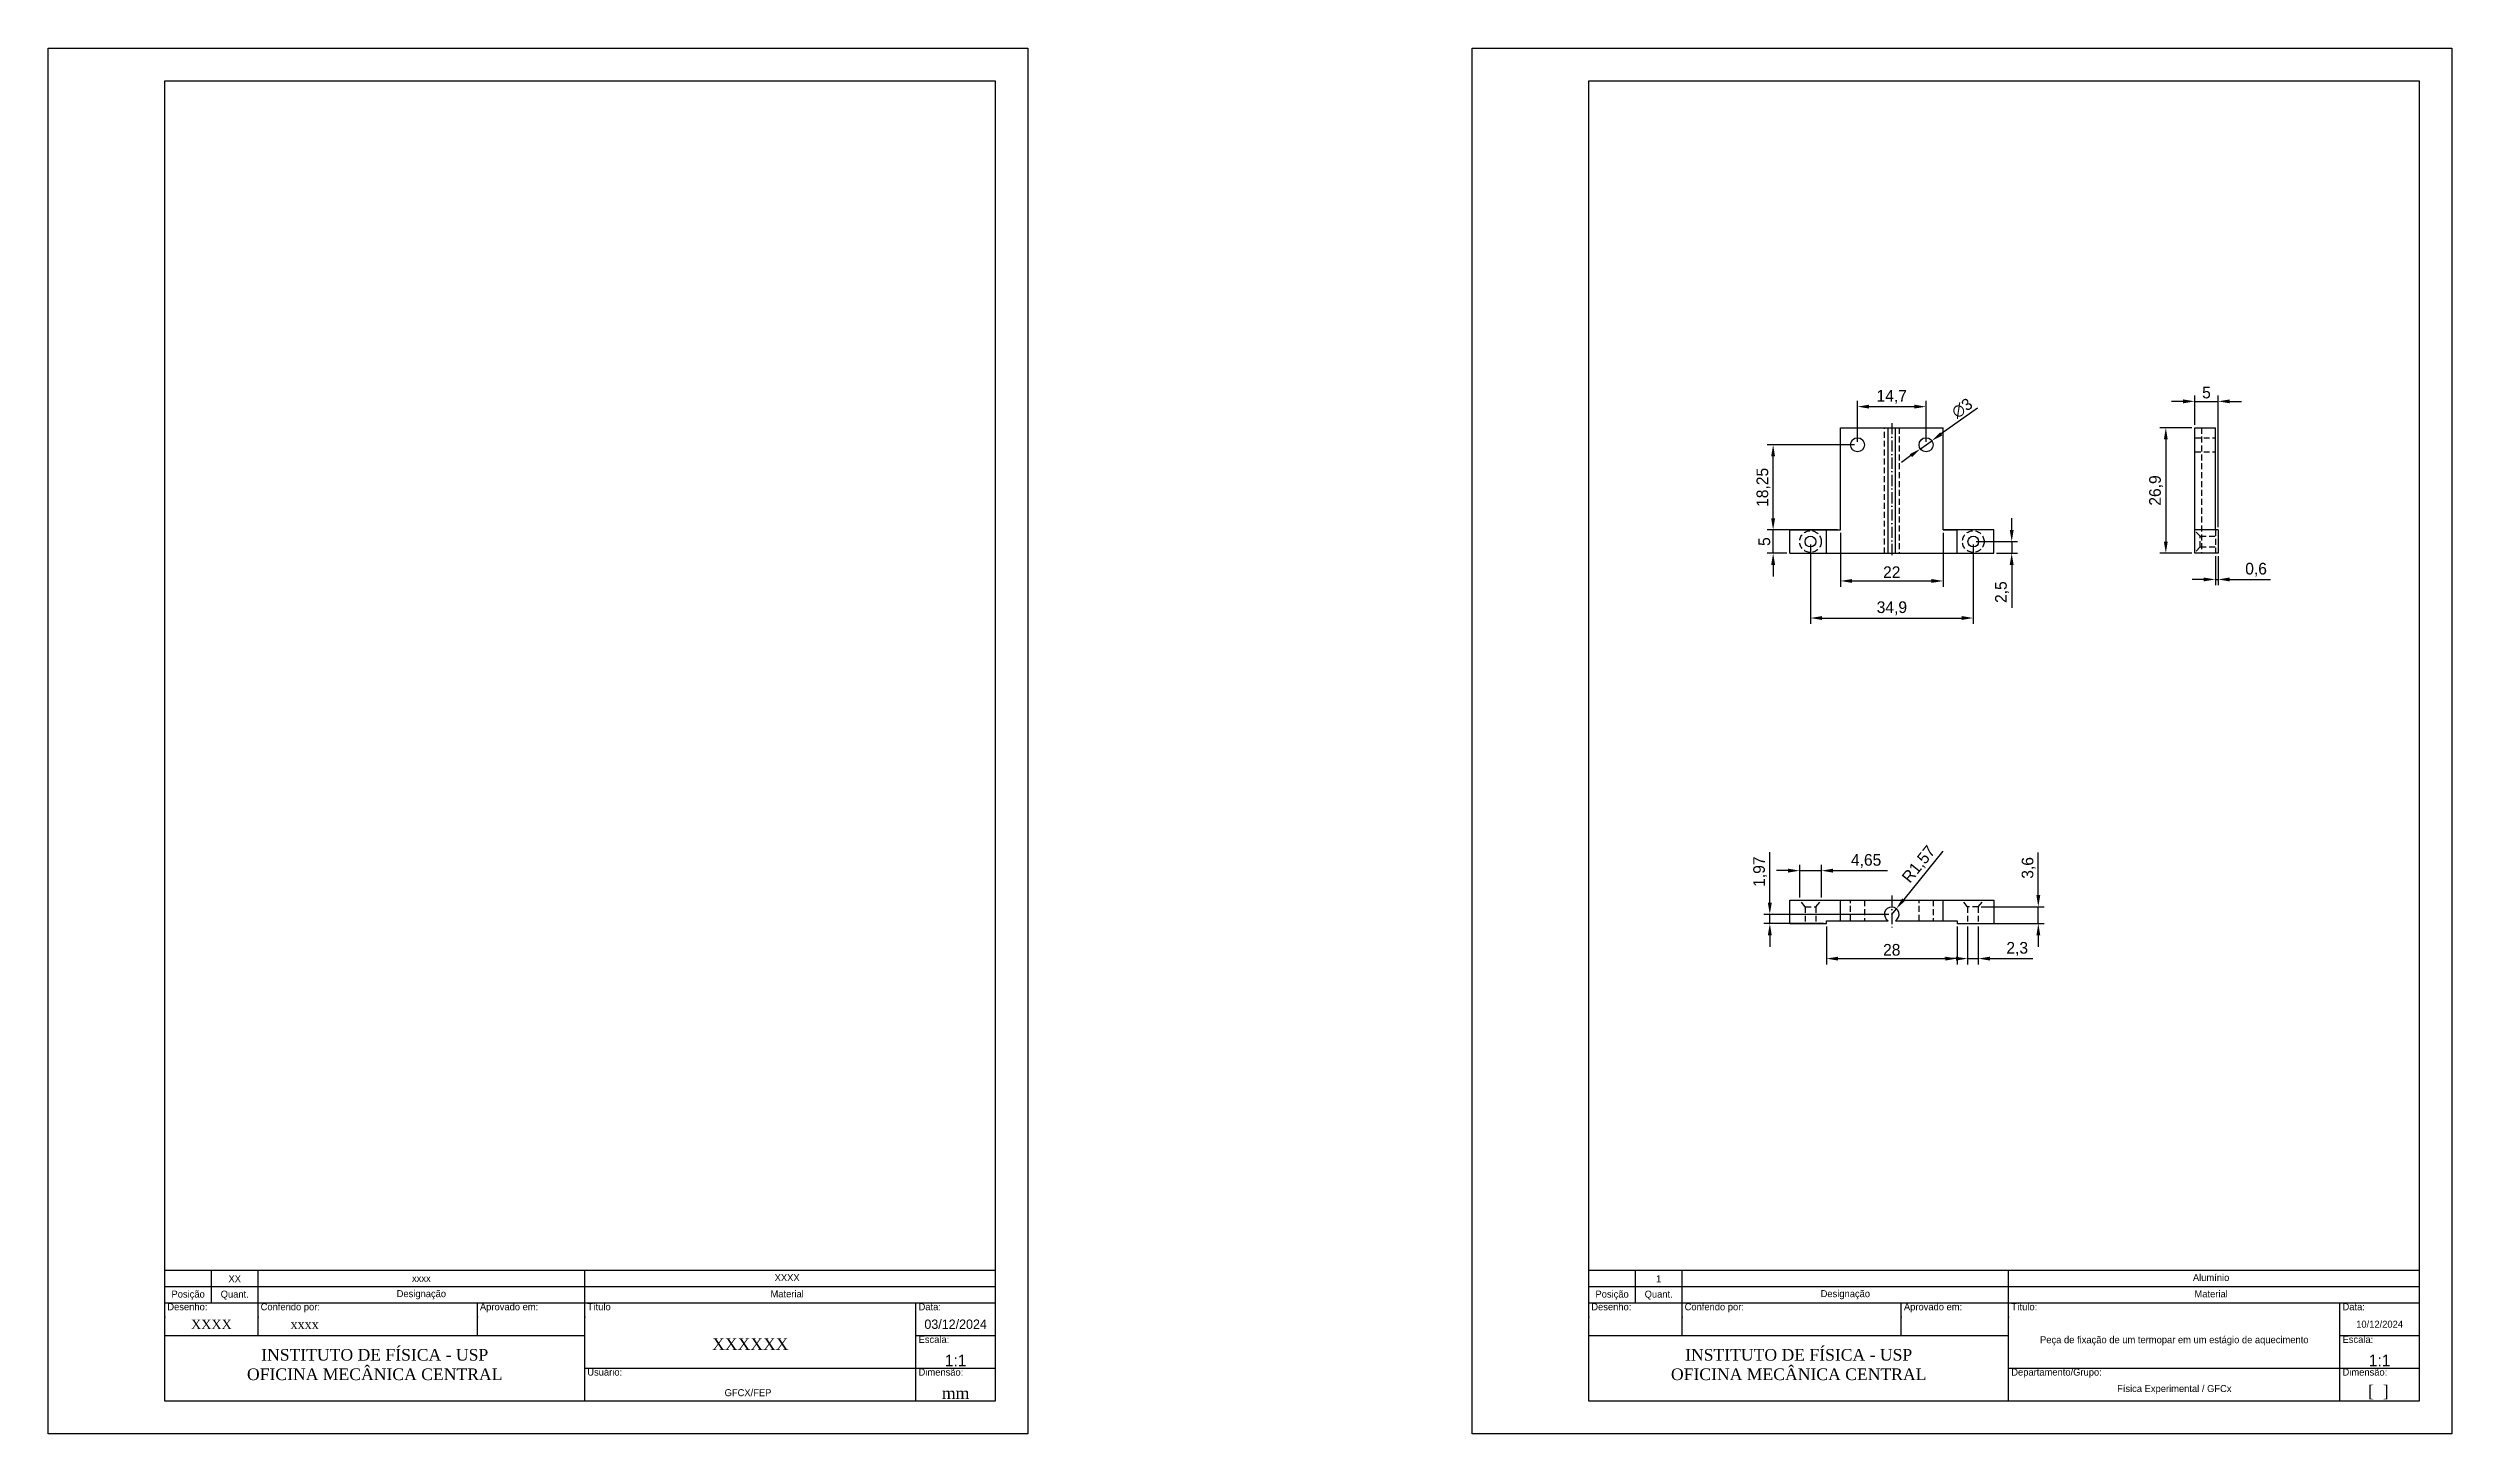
# Model space of a CAD drawing. Extents: x -627 to 207, y 20 to 317.
# Drawn here: x -308 to 207, y 20 to 317 of the extents above; entities that cross this region are included whole.
import ezdxf

# ---------------------------------------------------------------- set-up
doc = ezdxf.new("R2010")
doc.units = 0
doc.header["$LTSCALE"] = 0.2
doc.linetypes.add('ACAD_ISO10W100', pattern=[18.5, 12, -3, 0.5, -3])
doc.linetypes.add('HIDDEN', pattern=[9.525, 6.35, -3.175])
doc.layers.get('0').update_dxf_attribs({"linetype": 'CONTINUOUS'})
doc.layers.get('DEFPOINTS').update_dxf_attribs({"linetype": 'CONTINUOUS'})
for name, color, linetype in [('A4', 9, 'CONTINUOUS'), ('CENTRO', 6, 'ACAD_ISO10W100'), ('COTA', 8, 'CONTINUOUS'), ('HIDDEN', 80, 'HIDDEN'), ('LEGENDA', 7, 'CONTINUOUS')]:
    doc.layers.add(name, color=color, linetype=linetype)
doc.dimstyles.get("Standard").update_dxf_attribs({"dimtxt": 0.18, "dimasz": 0.18, "dimexe": 0.18, "dimexo": 0.0625, "dimgap": 0.09, "dimtad": 0, "dimtih": 1, "dimtoh": 1, "dimdec": 4, "dimzin": 0, "dimdsep": 46, "dimtxsty": 'Standard', "dimcen": 0.09, "dimadec": 0, "dimazin": 0, "dimtfac": 1, "dimtdec": 4, "dimtofl": 0, "dimtmove": 0, "dimatfit": 3, "dimfxl": 1, "dimtolj": 1, "dimtzin": 0, "dimarcsym": 0})

# ---------------------------------------------------------------- blocks, each defined once
blk = doc.blocks.new('*D1')
at = {"layer": 'COTA', "color": 0, "lineweight": -2, "transparency": 16777216}
for p, q in [((80.03, 232.19), (80.03, 240.99)), ((82.53, 239.74), (92.23, 239.74)), ((94.73, 232.19), (94.73, 240.99))]:
    blk.add_line(p, q, dxfattribs=at)
at = {"layer": 'COTA', "color": 0, "transparency": 16777216}
for points in [[(82.53, 240.16), (82.53, 239.33), (80.03, 239.74)], [(92.23, 240.16), (92.23, 239.33), (94.73, 239.74)]]:
    blk.add_solid(points, dxfattribs=at)
at = {"layer": 'DEFPOINTS', "color": 0, "transparency": 16777216}
for p in [(94.73, 239.74), (80.03, 231.57), (94.73, 231.57)]:
    blk.add_point(p, dxfattribs=at)
at = {"layer": 'COTA', "color": 0, "transparency": 16777216, "insert": (87.38, 241.83), "char_height": 2.5, "attachment_point": 5}
blk.add_mtext('\\A1;14,7', dxfattribs=at)
blk = doc.blocks.new('*D2')
at = {"layer": 'COTA', "color": 0, "lineweight": -2, "transparency": 16777216}
for p, q in [((61.96, 215.82), (61.96, 218.32)), ((64.91, 213.32), (60.71, 213.32)), ((61.96, 208.32), (61.96, 213.32)), ((64.91, 208.32), (60.71, 208.32)), ((61.96, 205.82), (61.96, 203.32))]:
    blk.add_line(p, q, dxfattribs=at)
at = {"layer": 'COTA', "color": 0, "transparency": 16777216}
for points in [[(61.54, 215.82), (62.38, 215.82), (61.96, 213.32)], [(61.54, 205.82), (62.38, 205.82), (61.96, 208.32)]]:
    blk.add_solid(points, dxfattribs=at)
at = {"layer": 'DEFPOINTS', "color": 0, "transparency": 16777216}
for p in [(61.96, 213.32), (65.53, 213.32), (65.53, 208.32)]:
    blk.add_point(p, dxfattribs=at)
at = {"layer": 'COTA', "color": 0, "transparency": 16777216, "insert": (60.09, 210.82), "char_height": 2.5, "attachment_point": 5, "rotation": 90}
blk.add_mtext('\\A1;5', dxfattribs=at)
blk = doc.blocks.new('*D3')
at = {"layer": 'COTA', "color": 0, "lineweight": -2, "transparency": 16777216}
for p, q in [((76.38, 212.69), (76.38, 201.13)), ((98.38, 212.69), (98.38, 201.13)), ((78.88, 202.38), (95.88, 202.38))]:
    blk.add_line(p, q, dxfattribs=at)
at = {"layer": 'COTA', "color": 0, "transparency": 16777216}
for points in [[(78.88, 202.8), (78.88, 201.97), (76.38, 202.38)], [(95.88, 202.8), (95.88, 201.97), (98.38, 202.38)]]:
    blk.add_solid(points, dxfattribs=at)
at = {"layer": 'DEFPOINTS', "color": 0, "transparency": 16777216}
for p in [(76.38, 213.32), (98.38, 213.32), (98.38, 202.38)]:
    blk.add_point(p, dxfattribs=at)
at = {"layer": 'COTA', "color": 0, "transparency": 16777216, "insert": (87.38, 204.26), "char_height": 2.5, "attachment_point": 5}
blk.add_mtext('\\A1;22', dxfattribs=at)
blk = doc.blocks.new('*D4')
at = {"layer": 'COTA', "color": 0, "lineweight": -2, "transparency": 16777216}
for p, q in [((105.77, 239.45), (97.99, 233.89)), ((93.51, 230.7), (95.95, 232.44)), ((91.48, 229.24), (89.45, 227.79))]:
    blk.add_line(p, q, dxfattribs=at)
at = {"layer": 'COTA', "color": 0, "transparency": 16777216}
for points in [[(97.75, 234.23), (98.23, 233.56), (95.95, 232.44)], [(91.24, 229.58), (91.72, 228.91), (93.51, 230.7)]]:
    blk.add_solid(points, dxfattribs=at)
at = {"layer": 'DEFPOINTS', "color": 0, "transparency": 16777216}
for p in [(95.95, 232.44), (93.51, 230.7)]:
    blk.add_point(p, dxfattribs=at)
at = {"layer": 'COTA', "color": 0, "transparency": 16777216, "insert": (102.47, 239.4), "char_height": 2.5, "attachment_point": 5, "rotation": 35.5462}
blk.add_mtext('\\A1;∅3', dxfattribs=at)
blk = doc.blocks.new('*D5')
at = {"layer": 'COTA', "color": 0, "lineweight": -2, "transparency": 16777216}
for p, q in [((73.38, 128.33), (73.38, 120.2)), ((101.38, 128.33), (101.38, 120.2)), ((75.88, 121.45), (98.88, 121.45))]:
    blk.add_line(p, q, dxfattribs=at)
at = {"layer": 'COTA', "color": 0, "transparency": 16777216}
for points in [[(75.88, 121.86), (75.88, 121.03), (73.38, 121.45)], [(98.88, 121.86), (98.88, 121.03), (101.38, 121.45)]]:
    blk.add_solid(points, dxfattribs=at)
at = {"layer": 'DEFPOINTS', "color": 0, "transparency": 16777216}
for p in [(73.38, 128.95), (101.38, 128.95), (101.38, 121.45)]:
    blk.add_point(p, dxfattribs=at)
at = {"layer": 'COTA', "color": 0, "transparency": 16777216, "insert": (87.38, 123.32), "char_height": 2.5, "attachment_point": 5}
blk.add_mtext('\\A1;28', dxfattribs=at)
blk = doc.blocks.new('*D6')
at = {"layer": 'COTA', "color": 0, "lineweight": -2, "transparency": 16777216}
for p, q in [((156.73, 207.69), (156.73, 201.46)), ((157.33, 207.69), (157.33, 201.46)), ((154.23, 202.71), (151.73, 202.71)), ((156.73, 202.71), (157.33, 202.71)), ((159.83, 202.71), (168.58, 202.71))]:
    blk.add_line(p, q, dxfattribs=at)
at = {"layer": 'COTA', "color": 0, "transparency": 16777216}
for points in [[(154.23, 203.13), (154.23, 202.29), (156.73, 202.71)], [(159.83, 203.13), (159.83, 202.29), (157.33, 202.71)]]:
    blk.add_solid(points, dxfattribs=at)
at = {"layer": 'DEFPOINTS', "color": 0, "transparency": 16777216}
for p in [(156.73, 208.32), (157.33, 208.32), (157.33, 202.71)]:
    blk.add_point(p, dxfattribs=at)
at = {"layer": 'COTA', "color": 0, "transparency": 16777216, "insert": (165.46, 204.79), "char_height": 2.5, "attachment_point": 5}
blk.add_mtext('\\A1;0,6', dxfattribs=at)
blk = doc.blocks.new('*D7')
at = {"layer": 'COTA', "color": 0, "lineweight": -2, "transparency": 16777216}
for p, q in [((61.25, 133.43), (61.25, 144.26)), ((86.76, 130.93), (60, 130.93)), ((72.76, 128.95), (60, 128.95)), ((61.25, 128.95), (61.25, 130.93)), ((61.25, 126.45), (61.25, 123.95))]:
    blk.add_line(p, q, dxfattribs=at)
at = {"layer": 'COTA', "color": 0, "transparency": 16777216}
for points in [[(60.83, 133.43), (61.67, 133.43), (61.25, 130.93)], [(60.83, 126.45), (61.67, 126.45), (61.25, 128.95)]]:
    blk.add_solid(points, dxfattribs=at)
at = {"layer": 'DEFPOINTS', "color": 0, "transparency": 16777216}
for p in [(61.25, 130.93), (73.38, 128.95), (87.38, 130.93)]:
    blk.add_point(p, dxfattribs=at)
at = {"layer": 'COTA', "color": 0, "transparency": 16777216, "insert": (59.17, 140.09), "char_height": 2.5, "attachment_point": 5, "rotation": 90}
blk.add_mtext('\\A1;1,97', dxfattribs=at)
blk = doc.blocks.new('*D8')
at = {"layer": 'COTA', "color": 0, "lineweight": -2, "transparency": 16777216}
for p, q in [((65.16, 140.3), (62.66, 140.3)), ((67.66, 134.58), (67.66, 141.55)), ((67.66, 140.3), (72.31, 140.3)), ((72.31, 134.58), (72.31, 141.55)), ((74.81, 140.3), (86.48, 140.3))]:
    blk.add_line(p, q, dxfattribs=at)
at = {"layer": 'COTA', "color": 0, "transparency": 16777216}
for points in [[(65.16, 140.72), (65.16, 139.88), (67.66, 140.3)], [(74.81, 140.72), (74.81, 139.88), (72.31, 140.3)]]:
    blk.add_solid(points, dxfattribs=at)
at = {"layer": 'DEFPOINTS', "color": 0, "transparency": 16777216}
for p in [(72.31, 140.3), (67.66, 133.95), (72.31, 133.95)]:
    blk.add_point(p, dxfattribs=at)
at = {"layer": 'COTA', "color": 0, "transparency": 16777216, "insert": (81.89, 142.38), "char_height": 2.5, "attachment_point": 5}
blk.add_mtext('\\A1;4,65', dxfattribs=at)
blk = doc.blocks.new('*D9')
at = {"layer": 'COTA', "color": 0, "lineweight": -2, "transparency": 16777216}
for p, q in [((98.31, 144.48), (89.94, 134.1)), ((87.38, 130.93), (88.37, 132.15))]:
    blk.add_line(p, q, dxfattribs=at)
at = {"layer": 'COTA', "color": 0, "transparency": 16777216}
blk.add_solid([(89.62, 134.36), (90.27, 133.84), (88.37, 132.15)], dxfattribs=at)
at = {"layer": 'DEFPOINTS', "color": 0, "transparency": 16777216}
for p in [(87.38, 130.93), (88.37, 132.15)]:
    blk.add_point(p, dxfattribs=at)
at = {"layer": 'COTA', "color": 0, "transparency": 16777216, "insert": (93.29, 141.57), "char_height": 2.5, "attachment_point": 5, "rotation": 51.1374}
blk.add_mtext('\\A1;R1,57', dxfattribs=at)
blk = doc.blocks.new('*D10')
at = {"layer": 'COTA', "color": 0, "lineweight": -2, "transparency": 16777216}
for p, q in [((151.71, 235.22), (144.87, 235.22)), ((146.12, 232.72), (146.12, 210.82)), ((151.71, 208.32), (144.87, 208.32))]:
    blk.add_line(p, q, dxfattribs=at)
at = {"layer": 'COTA', "color": 0, "transparency": 16777216}
for points in [[(145.7, 232.72), (146.53, 232.72), (146.12, 235.22)], [(145.7, 210.82), (146.53, 210.82), (146.12, 208.32)]]:
    blk.add_solid(points, dxfattribs=at)
at = {"layer": 'DEFPOINTS', "color": 0, "transparency": 16777216}
for p in [(152.33, 235.22), (146.12, 208.32), (152.33, 208.32)]:
    blk.add_point(p, dxfattribs=at)
at = {"layer": 'COTA', "color": 0, "transparency": 16777216, "insert": (144.03, 221.77), "char_height": 2.5, "attachment_point": 5, "rotation": 90}
blk.add_mtext('\\A1;26,9', dxfattribs=at)
blk = doc.blocks.new('*D11')
at = {"layer": 'COTA', "color": 0, "lineweight": -2, "transparency": 16777216}
for p, q in [((79.41, 231.57), (60.71, 231.57)), ((61.96, 215.82), (61.96, 229.07)), ((75.76, 213.32), (60.71, 213.32))]:
    blk.add_line(p, q, dxfattribs=at)
at = {"layer": 'COTA', "color": 0, "transparency": 16777216}
for points in [[(61.54, 229.07), (62.38, 229.07), (61.96, 231.57)], [(61.54, 215.82), (62.38, 215.82), (61.96, 213.32)]]:
    blk.add_solid(points, dxfattribs=at)
at = {"layer": 'DEFPOINTS', "color": 0, "transparency": 16777216}
for p in [(61.96, 231.57), (80.03, 231.57), (76.38, 213.32)]:
    blk.add_point(p, dxfattribs=at)
at = {"layer": 'COTA', "color": 0, "transparency": 16777216, "insert": (59.88, 222.44), "char_height": 2.5, "attachment_point": 5, "rotation": 90}
blk.add_mtext('\\A1;18,25', dxfattribs=at)
blk = doc.blocks.new('*D12')
at = {"layer": 'COTA', "color": 0, "lineweight": -2, "transparency": 16777216}
for p, q in [((113.09, 213.32), (113.09, 215.82)), ((105.48, 210.82), (114.34, 210.82)), ((109.86, 208.32), (114.34, 208.32)), ((113.09, 210.82), (113.09, 208.32)), ((113.09, 205.82), (113.09, 196.65))]:
    blk.add_line(p, q, dxfattribs=at)
at = {"layer": 'COTA', "color": 0, "transparency": 16777216}
for points in [[(112.67, 213.32), (113.51, 213.32), (113.09, 210.82)], [(112.67, 205.82), (113.51, 205.82), (113.09, 208.32)]]:
    blk.add_solid(points, dxfattribs=at)
at = {"layer": 'DEFPOINTS', "color": 0, "transparency": 16777216}
for p in [(104.86, 210.82), (109.23, 208.32), (113.09, 208.32)]:
    blk.add_point(p, dxfattribs=at)
at = {"layer": 'COTA', "color": 0, "transparency": 16777216, "insert": (111.01, 199.99), "char_height": 2.5, "attachment_point": 5, "rotation": 90}
blk.add_mtext('\\A1;2,5', dxfattribs=at)
blk = doc.blocks.new('*D13')
at = {"layer": 'COTA', "color": 0, "lineweight": -2, "transparency": 16777216}
for p, q in [((149.83, 240.88), (147.33, 240.88)), ((152.33, 235.84), (152.33, 242.13)), ((152.33, 240.88), (157.33, 240.88)), ((157.33, 213.94), (157.33, 242.13)), ((159.83, 240.88), (162.33, 240.88))]:
    blk.add_line(p, q, dxfattribs=at)
at = {"layer": 'COTA', "color": 0, "transparency": 16777216}
for points in [[(149.83, 241.29), (149.83, 240.46), (152.33, 240.88)], [(159.83, 241.29), (159.83, 240.46), (157.33, 240.88)]]:
    blk.add_solid(points, dxfattribs=at)
at = {"layer": 'DEFPOINTS', "color": 0, "transparency": 16777216}
for p in [(157.33, 240.88), (152.33, 235.22), (157.33, 213.32)]:
    blk.add_point(p, dxfattribs=at)
at = {"layer": 'COTA', "color": 0, "transparency": 16777216, "insert": (154.83, 242.75), "char_height": 2.5, "attachment_point": 5}
blk.add_mtext('\\A1;5', dxfattribs=at)
blk = doc.blocks.new('*D14')
at = {"layer": 'COTA', "color": 0, "lineweight": -2, "transparency": 16777216}
for p, q in [((103.63, 128.33), (103.63, 120.2)), ((105.93, 128.33), (105.93, 120.2)), ((101.13, 121.45), (98.63, 121.45)), ((103.63, 121.45), (105.93, 121.45)), ((108.43, 121.45), (117.6, 121.45))]:
    blk.add_line(p, q, dxfattribs=at)
at = {"layer": 'COTA', "color": 0, "transparency": 16777216}
for points in [[(101.13, 121.86), (101.13, 121.03), (103.63, 121.45)], [(108.43, 121.86), (108.43, 121.03), (105.93, 121.45)]]:
    blk.add_solid(points, dxfattribs=at)
at = {"layer": 'DEFPOINTS', "color": 0, "transparency": 16777216}
for p in [(103.63, 128.95), (105.93, 128.95), (105.93, 121.45)]:
    blk.add_point(p, dxfattribs=at)
at = {"layer": 'COTA', "color": 0, "transparency": 16777216, "insert": (114.27, 123.53), "char_height": 2.5, "attachment_point": 5}
blk.add_mtext('\\A1;2,3', dxfattribs=at)
blk = doc.blocks.new('*D15')
at = {"layer": 'COTA', "color": 0, "lineweight": -2, "transparency": 16777216}
for p, q in [((69.96, 210.19), (69.96, 193.19)), ((104.86, 210.19), (104.86, 193.19)), ((72.46, 194.44), (102.36, 194.44))]:
    blk.add_line(p, q, dxfattribs=at)
at = {"layer": 'COTA', "color": 0, "transparency": 16777216}
for points in [[(72.46, 194.86), (72.46, 194.03), (69.96, 194.44)], [(102.36, 194.86), (102.36, 194.03), (104.86, 194.44)]]:
    blk.add_solid(points, dxfattribs=at)
at = {"layer": 'DEFPOINTS', "color": 0, "transparency": 16777216}
for p in [(69.96, 210.82), (104.86, 210.82), (104.86, 194.44)]:
    blk.add_point(p, dxfattribs=at)
at = {"layer": 'COTA', "color": 0, "transparency": 16777216, "insert": (87.41, 196.53), "char_height": 2.5, "attachment_point": 5}
blk.add_mtext('\\A1;34,9', dxfattribs=at)
blk = doc.blocks.new('*D16')
at = {"layer": 'COTA', "color": 0, "lineweight": -2, "transparency": 16777216}
for p, q in [((118.79, 135.05), (118.79, 144.22)), ((106.56, 132.55), (120.04, 132.55)), ((106.56, 128.95), (120.04, 128.95)), ((118.79, 128.95), (118.79, 132.55)), ((118.79, 126.45), (118.79, 123.95))]:
    blk.add_line(p, q, dxfattribs=at)
at = {"layer": 'COTA', "color": 0, "transparency": 16777216}
for points in [[(118.38, 135.05), (119.21, 135.05), (118.79, 132.55)], [(118.38, 126.45), (119.21, 126.45), (118.79, 128.95)]]:
    blk.add_solid(points, dxfattribs=at)
at = {"layer": 'DEFPOINTS', "color": 0, "transparency": 16777216}
for p in [(105.93, 132.55), (105.93, 128.95), (118.79, 132.55)]:
    blk.add_point(p, dxfattribs=at)
at = {"layer": 'COTA', "color": 0, "transparency": 16777216, "insert": (116.71, 140.89), "char_height": 2.5, "attachment_point": 5, "rotation": 90}
blk.add_mtext('\\A1;3,6', dxfattribs=at)

msp = doc.modelspace()

# ---------------------------------------------------------------- linework, layer by layer
for p, q in [((76.38397, 213.31952), (76.38397, 235.21952)), ((76.38397, 235.21952), (98.38397, 235.21952)), ((86.61585, 208.31952), (86.61585, 235.21952)), ((88.15208, 208.31952), (88.15208, 235.21952)), ((98.38397, 213.31952), (98.38397, 235.21952)), ((152.33397, 208.31952), (152.33397, 235.21952)), ((152.33397, 235.21952), (156.73397, 235.21952)), ((156.73397, 213.31952), (156.73397, 235.21952)), ((65.53397, 208.31952), (65.53397, 213.31952)), ((65.53397, 213.31952), (76.38397, 213.31952)), ((73.38397, 208.31952), (73.38397, 213.31952)), ((109.23397, 213.31952), (98.38397, 213.31952)), ((98.38397, 213.31952), (101.38397, 213.31952)), ((101.38397, 208.31952), (101.38397, 213.31952)), ((109.23397, 208.31952), (109.23397, 213.31952)), ((156.73397, 213.31952), (152.33397, 213.31952)), ((157.33397, 213.31952), (156.73397, 213.31952)), ((157.33397, 213.31952), (157.33397, 208.31952)), ((65.53397, 208.31952), (109.23397, 208.31952)), ((157.33397, 208.31952), (152.33397, 208.31952)), ((65.53397, 133.95285), (109.23397, 133.95285)), ((65.53397, 128.95285), (65.53397, 133.95285)), ((76.38397, 129.55285), (76.38397, 133.95285)), ((98.38397, 129.55285), (98.38397, 133.95285)), ((109.23397, 133.95285), (109.23397, 128.95285)), ((65.53397, 128.95285), (73.38397, 128.95285)), ((73.38397, 128.95285), (73.38397, 129.55285)), ((73.38397, 129.55285), (86.61585, 129.55285)), ((88.15208, 129.55285), (101.38397, 129.55285)), ((101.38397, 129.55285), (101.38397, 128.95285)), ((101.38397, 128.95285), (109.23397, 128.95285))]:
    msp.add_line(p, q)
for centre, radius in [((80.03397, 231.56952), 1.5), ((94.73397, 231.56952), 1.5), ((69.95897, 210.81952), 1.15), ((104.85897, 210.81952), 1.15)]:
    msp.add_circle(centre, radius)
msp.add_arc((87.38397, 130.92785), 1.575, 299.1889824, 240.8110176)
at = {"layer": 'A4'}
for p, q in [((-307.7411, 19.58618), (-307.7411, 316.58618)), ((-307.7411, 316.58618), (-97.7411, 316.58618)), ((-97.7411, 316.58618), (-97.7411, 19.58618)), ((-2.56603, 19.58618), (-2.56603, 316.58618)), ((-2.56603, 316.58618), (207.43397, 316.58618)), ((207.43397, 316.58618), (207.43397, 19.58618)), ((-97.7411, 19.58618), (-307.7411, 19.58618)), ((207.43397, 19.58618), (-2.56603, 19.58618))]:
    msp.add_line(p, q, dxfattribs=at)
at = {"layer": 'CENTRO'}
for p, q in [((87.38397, 236.21952), (87.38397, 207.31952)), ((87.38397, 134.95285), (87.38397, 127.95285))]:
    msp.add_line(p, q, dxfattribs=at)
at = {"layer": 'HIDDEN'}
for p, q in [((85.80897, 208.31952), (85.80897, 235.21952)), ((88.95897, 235.21952), (88.95897, 208.31952)), ((152.33397, 233.06952), (156.73397, 233.06952)), ((153.78397, 235.21952), (153.78397, 208.31952)), ((152.33397, 230.06952), (156.73397, 230.06952)), ((153.50897, 211.96952), (152.33397, 213.14452)), ((153.50897, 211.96952), (157.33397, 211.96952)), ((153.50897, 209.66952), (153.50897, 211.96952)), ((156.73397, 213.31952), (156.73397, 208.31952)), ((153.50897, 209.66952), (152.33397, 208.49452)), ((153.50897, 209.66952), (157.33397, 209.66952)), ((68.83397, 132.55285), (67.65897, 133.95285)), ((71.13397, 132.55285), (72.30897, 133.95285)), ((78.53397, 129.55285), (78.53397, 133.95285)), ((81.53397, 133.95285), (81.53397, 129.55285)), ((93.23397, 129.55285), (93.23397, 133.95285)), ((96.23397, 133.95285), (96.23397, 129.55285)), ((103.63397, 132.55285), (102.45897, 133.95285)), ((105.93397, 132.55285), (107.10897, 133.95285)), ((68.83397, 132.55285), (68.83397, 128.95285)), ((68.83397, 132.55285), (71.13397, 132.55285)), ((71.13397, 132.55285), (71.13397, 128.95285)), ((103.63397, 132.55285), (103.63397, 128.95285)), ((105.93397, 132.55285), (103.63397, 132.55285)), ((105.93397, 132.55285), (105.93397, 128.95285))]:
    msp.add_line(p, q, dxfattribs=at)
for centre in [(69.95897, 210.81952), (104.85897, 210.81952)]:
    msp.add_circle(centre, 2.325, dxfattribs=at)
at = {"layer": 'LEGENDA'}
for p, q in [((-282.7411, 26.58618), (-282.7411, 309.58618)), ((-282.7411, 309.58618), (-104.7411, 309.58618)), ((-104.7411, 309.58618), (-104.7411, 26.58618)), ((22.43397, 26.58618), (22.43397, 309.58618)), ((22.43397, 309.58618), (200.43397, 309.58618)), ((200.43397, 309.58618), (200.43397, 26.58618)), ((-104.7411, 54.58618), (-282.7411, 54.58618)), ((-272.7411, 47.58618), (-272.7411, 54.58618)), ((-262.7411, 40.58618), (-262.7411, 54.58618)), ((-192.7411, 26.58618), (-192.7411, 54.58618)), ((200.43397, 54.58618), (22.43397, 54.58618)), ((32.43397, 47.58618), (32.43397, 54.58618)), ((42.43397, 40.58618), (42.43397, 54.58618)), ((112.43397, 26.58618), (112.43397, 54.58618)), ((-104.7411, 51.08618), (-282.7411, 51.08618)), ((-104.7411, 47.58618), (-282.7411, 47.58618)), ((-215.7411, 40.58618), (-215.7411, 47.58618)), ((-121.7411, 26.58618), (-121.7411, 47.58618)), ((200.43397, 51.08618), (22.43397, 51.08618)), ((200.43397, 47.58618), (22.43397, 47.58618)), ((89.43397, 40.58618), (89.43397, 47.58618)), ((183.43397, 26.58618), (183.43397, 47.58618)), ((-192.7411, 40.58618), (-282.7411, 40.58618)), ((-104.7411, 40.58618), (-121.7411, 40.58618)), ((112.43397, 40.58618), (22.43397, 40.58618)), ((200.43397, 40.58618), (183.43397, 40.58618)), ((-104.7411, 33.58618), (-192.7411, 33.58618)), ((200.43397, 33.58618), (112.43397, 33.58618)), ((-104.7411, 26.58618), (-282.7411, 26.58618)), ((200.43397, 26.58618), (22.43397, 26.58618))]:
    msp.add_line(p, q, dxfattribs=at)
for p in [(-282.7411, 44.58618), (-282.7411, 44.58618), (-282.7411, 44.58618), (-262.7411, 44.58618), (-262.7411, 44.58618), (-262.7411, 44.58618), (-215.7411, 44.58618), (-192.7411, 44.58618), (22.43397, 44.58618), (22.43397, 44.58618), (22.43397, 44.58618), (42.43397, 44.58618), (42.43397, 44.58618), (42.43397, 44.58618), (89.43397, 44.58618), (112.43397, 44.58618)]:
    msp.add_point(p, dxfattribs=at)

# ---------------------------------------------------------------- texts
for s, insert, char_height, width, attachment_point in [('XX', (-267.7411, 52.83618), 1.5, 10, 5), ('xxxx', (-227.7411, 52.91637), 1.5, 70, 5), ('XXXX', (-149.35036, 53.08618), 1.5, 70, 5), ('1', (37.43397, 52.83618), 1.5, 10, 5), ('Alumínio', (155.82472, 53.08618), 1.5, 70, 5), (' Desenho:', (-282.7411, 47.58618), 1.5, 20, 1), ('Posição', (-277.72465, 49.32411), 1.5, 10, 5), ('Quant.', (-267.7411, 49.33618), 1.5, 10, 5), (' Conferido por:', (-262.7411, 47.58618), 1.5, 47, 1), ('Designação', (-227.7411, 49.41637), 1.5, 70, 5), (' Aprovado em:', (-215.7411, 47.58618), 1.5, 23, 1), (' Título', (-192.7411, 47.58618), 1.5, 71, 1), ('Material', (-149.35036, 49.58618), 1.5, 70, 5), (' Data:', (-121.7411, 47.58618), 1.5, 17, 1), (' Desenho:', (22.43397, 47.58618), 1.5, 20, 1), ('Posição', (27.45042, 49.32411), 1.5, 10, 5), ('Quant.', (37.43397, 49.33618), 1.5, 10, 5), (' Conferido por:', (42.43397, 47.58618), 1.5, 47, 1), ('Designação', (77.43397, 49.41637), 1.5, 70, 5), (' Aprovado em:', (89.43397, 47.58618), 1.5, 23, 1), (' Título:', (112.43397, 47.58618), 1.5, 71, 1), ('Material', (155.82472, 49.58618), 1.5, 70, 5), (' Data:', (183.43397, 47.58618), 1.5, 17, 1), ('{\\fTimes New Roman|b0|i0|c0|p18;XXXX}', (-272.7411, 43.06383), 2, 20, 5), ('{\\fTimes New Roman|b0|i0|c0|p18;xxxx}', (-252.7411, 43.06383), 2, 20, 5), ('03/12/2024', (-113.2411, 43.08599), 2, 17, 5), ('{\\H0.75x;10/12/2024}  ', (191.93397, 43.08599), 2, 17, 5), ('\\P\\fTimes New Roman|b0|i0|c0|p18;INSTITUTO DE FÍSICA - USP\\POFICINA MECÂNICA CENTRAL', (-237.7411, 36.52368), 2.5, 90, 5), ('{\\fTimes New Roman|b0|i0|c0|p18;XXXXXX}', (-157.2411, 38.83618), 2.5, 71, 5), (' Escala:', (-121.7411, 40.58618), 1.5, 17, 1), ('1:1', (-113.2411, 35.33618), 2.5, 17, 5), ('\\P\\fTimes New Roman|b0|i0|c0|p18;INSTITUTO DE FÍSICA - USP\\POFICINA MECÂNICA CENTRAL', (67.43397, 36.52368), 2.5, 90, 5), ('{\\H0.75x;Peça de fixação de um termopar em um estágio de aquecimento}', (147.93397, 39.54693), 2, 71, 5), (' Escala:', (183.43397, 40.58618), 1.5, 17, 1), ('1:1 ', (191.93397, 35.33618), 2.5, 17, 5), (' Usuário:', (-192.7411, 33.58618), 1.5, 71, 1), (' Dimensão:', (-121.7411, 33.58618), 1.5, 17, 1), (' Departamento/Grupo:', (112.43397, 33.58618), 1.5, 71, 1), (' Dimensão:', (183.43397, 33.58618), 1.5, 17, 1), ('GFCX/FEP', (-157.7411, 28.41637), 1.5, 70, 5), ('\\fTimes New Roman|b0|i0|c0|p18;mm', (-113.2411, 28.33618), 2.5, 17, 5), ('{\\H0.75x;Física Experimental / GFCx}', (147.93397, 29.08599), 2, 71, 5), ('\\pxi-0.10887,l1.10887,t1.10887;{\\fTimes New Roman|b0|i0|c0|p18;[^I ]}', (190.42052, 28.49715), 2.5, 17, 5)]:
    msp.add_mtext(s, dxfattribs=dict(at, insert=insert, char_height=char_height, width=width, attachment_point=attachment_point))

# ---------------------------------------------------------------- dimensions: what is measured, and where the dimension line sits
at = {"layer": 'COTA'}
for base, p1, p2, picture, middle in [((94.73397, 239.74317), (80.03397, 231.56952), (94.73397, 231.56952), '*D1', (87.38397, 241.8265)), ((157.33397, 240.87615), (152.33397, 235.21952), (157.33397, 213.31952), '*D13', (154.83397, 242.75115)), ((98.38397, 202.3841), (76.38397, 213.31952), (98.38397, 213.31952), '*D3', (87.38397, 204.2591)), ((104.85897, 194.44422), (69.95897, 210.81952), (104.85897, 210.81952), '*D15', (87.40897, 196.52755)), ((157.33397, 202.7113), (156.73397, 208.31952), (157.33397, 208.31952), '*D6', (165.45897, 204.79463)), ((72.30897, 140.29965), (67.65897, 133.95285), (72.30897, 133.95285), '*D8', (81.8923, 142.38299)), ((101.38397, 121.44666), (73.38397, 128.95285), (101.38397, 128.95285), '*D5', (87.38397, 123.32166)), ((105.93397, 121.44666), (103.63397, 128.95285), (105.93397, 128.95285), '*D14', (114.2673, 123.52999))]:
    dim = msp.add_linear_dim(base=base, p1=p1, p2=p2, dimstyle='Standard', override={"dimtxt": 2.5, "dimasz": 2.5, "dimexe": 1.25, "dimexo": 0.625, "dimgap": 0.625, "dimtad": 1, "dimtih": 0, "dimtoh": 0, "dimzin": 8, "dimlunit": 6, "dimcen": 2.5, "dimtofl": 1}, dxfattribs=at)
    dim.commit()
    dim.dimension.update_dxf_attribs({"geometry": picture, "text_midpoint": middle})
dim = msp.add_diameter_dim_2p(p1=(93.5135, 230.69748), p2=(95.95444, 232.44155), dimstyle='Standard', override={"dimtxt": 2.5, "dimasz": 2.5, "dimexe": 1.25, "dimexo": 0.625, "dimgap": 0.625, "dimtad": 1, "dimtih": 0, "dimtoh": 0, "dimzin": 8, "dimlunit": 6, "dimcen": 2.5, "dimtofl": 1}, dxfattribs=at)
dim.commit()
dim.dimension.update_dxf_attribs({"geometry": '*D4', "text_midpoint": (103.56207, 237.87728), "dimtype": 163})
for base, p1, p2, picture, middle in [((146.11674, 208.31952), (152.33397, 235.21952), (152.33397, 208.31952), '*D10', (144.03341, 221.76952)), ((61.9602, 231.56952), (76.38397, 213.31952), (80.03397, 231.56952), '*D11', (59.87686, 222.44452)), ((61.9602, 213.31952), (65.53397, 208.31952), (65.53397, 213.31952), '*D2', (60.0852, 210.81952)), ((113.09044, 208.31952), (104.85897, 210.81952), (109.23397, 208.31952), '*D12', (111.0071, 199.98618)), ((118.79216, 132.55285), (105.93397, 128.95285), (105.93397, 132.55285), '*D16', (116.70883, 140.88618))]:
    dim = msp.add_linear_dim(base=base, p1=p1, p2=p2, angle=90, dimstyle='Standard', override={"dimtxt": 2.5, "dimasz": 2.5, "dimexe": 1.25, "dimexo": 0.625, "dimgap": 0.625, "dimtad": 1, "dimtih": 0, "dimtoh": 0, "dimzin": 8, "dimlunit": 6, "dimcen": 2.5, "dimtofl": 1}, dxfattribs=at)
    dim.commit()
    dim.dimension.update_dxf_attribs({"geometry": picture, "text_midpoint": middle})
dim = msp.add_linear_dim(base=(61.25002, 130.92785), p1=(73.38397, 128.95285), p2=(87.38397, 130.92785), angle=90, text='1,97', dimstyle='Standard', override={"dimtxt": 2.5, "dimasz": 2.5, "dimexe": 1.25, "dimexo": 0.625, "dimgap": 0.625, "dimtad": 1, "dimtih": 0, "dimtoh": 0, "dimzin": 8, "dimlunit": 6, "dimcen": 2.5, "dimtofl": 1}, dxfattribs=at)
dim.commit()
dim.dimension.update_dxf_attribs({"geometry": '*D7', "text_midpoint": (59.16669, 140.09452)})
dim = msp.add_radius_dim(center=(87.38397, 130.92785), mpoint=(88.37221, 132.15423), text='R1,57', dimstyle='Standard', override={"dimtxt": 2.5, "dimasz": 2.5, "dimexe": 1.25, "dimexo": 0.625, "dimgap": 0.625, "dimtad": 1, "dimtih": 0, "dimtoh": 0, "dimzin": 8, "dimlunit": 6, "dimcen": 2.5, "dimtofl": 1}, dxfattribs=at)
dim.commit()
dim.dimension.update_dxf_attribs({"geometry": '*D9', "text_midpoint": (93.28601, 141.57239)})

doc.saveas('drawing.dxf')
